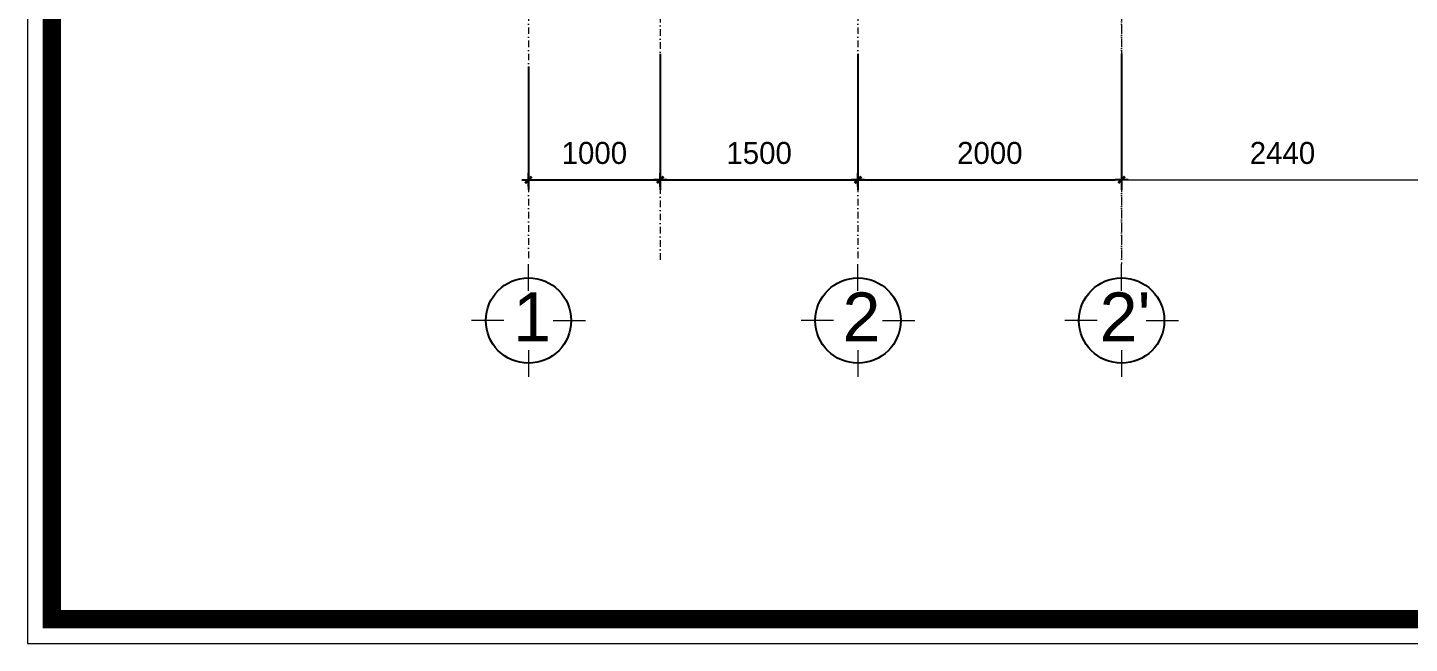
# Model space of a CAD drawing. Header units: millimetres. Extents: x 615730 to 2792744, y 139412 to 597571.
# Drawn here: x 1315871 to 1326353, y 256184 to 260859 of the extents above; entities that cross this region are included whole.
import ezdxf
from ezdxf.enums import TextEntityAlignment as Align

# ---------------------------------------------------------------- set-up
doc = ezdxf.new("R2010")
doc.units = ezdxf.units.MM
doc.header["$MEASUREMENT"] = 0
doc.header["$PDMODE"] = 34
doc.linetypes.add('DASHDOT', pattern=[1, 0.5, -0.25, 0, -0.25])
doc.layers.get('0').update_dxf_attribs({"lineweight": 5})
for name, color, linetype, lineweight in [('0.1(9)', 9, 'Continuous', 13), ('thay', 7, 'Continuous', 15), ('TIM TRUC', 149, 'DASHDOT', 9), ('VLIEU', 250, 'Continuous', 9)]:
    doc.layers.add(name, color=color, linetype=linetype, lineweight=lineweight)
for name, color, linetype in [('H', 252, 'Continuous'), ('netthay', 3, 'Continuous'), ('TEXT', 2, 'Continuous'), ('VL', 155, 'Continuous')]:
    doc.layers.add(name, color=color, linetype=linetype)
doc.styles.add('H280', font='', dxfattribs={"height": 200})
doc.styles.add('KT OZON', font='', dxfattribs={"height": 200})
doc.styles.add('VNI-AVO', font='vni-roms.shx')
doc.styles.get('H280').set_extended_font_data('VNI-Avo')
doc.styles.get('KT OZON').set_extended_font_data('VNI-Helve')
doc.dimstyles.new('1-50b', dxfattribs={"dimtxt": 167, "dimasz": 50, "dimexe": 75, "dimexo": 150, "dimgap": 120, "dimtad": 1, "dimdec": 0, "dimzin": 12, "dimtxsty": 'VNI-AVO', "dimblk": ']', "dimcen": 0, "dimdle": 50, "dimclrd": 252, "dimclre": 252, "dimclrt": 2, "dimadec": 0, "dimazin": 0, "dimtfac": 1, "dimtdec": 0, "dimtix": 1, "dimtmove": 2, "dimatfit": 0, "dimldrblk": 'OPEN90', "dimfxl": 1, "dimlwd": -1, "dimlwe": -1, "dimarcsym": 0})

# ---------------------------------------------------------------- blocks, each defined once
blk = doc.blocks.new('TRUC 1')
at = {"ltscale": 50}
blk.add_circle((0, -9525), 8572, dxfattribs=at)
at = {"layer": '0.1(9)', "ltscale": 50}
for p, q in [((0, -3572), (0, 1782)), ((-4942, -9525), (-11427, -9525)), ((4942, -9525), (11427, -9525)), ((0, -15478), (0, -20832))]:
    blk.add_line(p, q, dxfattribs=at)
at = {"layer": 'TEXT', "ltscale": 50, "style": 'H280'}
blk.add_attdef('1', text='', height=10478, dxfattribs=at).set_placement((-214, -4892), align=Align.CENTER)
blk = doc.blocks.new(']')
for p, q in [((1, 0), (-1, 0)), ((0, 1), (0, -1))]:
    blk.add_line(p, q)
at = {"color": 9, "const_width": 0.4}
blk.add_lwpolyline([(-0.51, -0.51), (0.51, 0.51)], dxfattribs=at)
blk = doc.blocks.new('*D2715')
at = {"layer": 'DEFPOINTS', "color": 0, "ltscale": 10, "transparency": 16777216}
for p in [(1319670, 260714, -12), (1320670, 260714), (1320670, 259703)]:
    blk.add_point(p, dxfattribs=at)
at = {"layer": 'VL', "color": 252, "ltscale": 10, "transparency": 16777216}
for p, q in [((1319670, 260564), (1319670, 259628)), ((1320670, 260564), (1320670, 259628)), ((1319720, 259703), (1320620, 259703))]:
    blk.add_line(p, q, dxfattribs=at)
at = {"layer": 'VL', "color": 252, "ltscale": 10, "transparency": 16777216, "xscale": 50, "yscale": 50, "zscale": 50, "rotation": 180}
blk.add_blockref(']', (1319670, 259703), dxfattribs=at)
at = {"layer": 'VL', "color": 252, "ltscale": 10, "transparency": 16777216, "xscale": 50, "yscale": 50, "zscale": 50}
blk.add_blockref(']', (1320670, 259703), dxfattribs=at)
at = {"layer": 'VL', "color": 2, "ltscale": 10, "transparency": 16777216, "insert": (1320170, 259906), "char_height": 167, "attachment_point": 5, "style": 'VNI-AVO'}
blk.add_mtext('1000', dxfattribs=at)
blk = doc.blocks.new('_Open90')
at = {"color": 0, "linetype": 'ByBlock', "lineweight": -2}
for p, q in [((0, 0), (-1, 0)), ((-0.5, 0.5), (0, 0)), ((0, 0), (-0.5, -0.5))]:
    blk.add_line(p, q, dxfattribs=at)
blk = doc.blocks.new('*D2716')
at = {"layer": 'DEFPOINTS', "color": 0, "ltscale": 10, "transparency": 16777216}
for p in [(1320670, 260809), (1322170, 260809), (1322170, 259703)]:
    blk.add_point(p, dxfattribs=at)
at = {"layer": 'VL', "color": 252, "ltscale": 10, "transparency": 16777216}
for p, q in [((1320670, 260659), (1320670, 259628)), ((1322170, 260659), (1322170, 259628)), ((1320720, 259703), (1322120, 259703))]:
    blk.add_line(p, q, dxfattribs=at)
at = {"layer": 'VL', "color": 252, "ltscale": 10, "transparency": 16777216, "xscale": 50, "yscale": 50, "zscale": 50, "rotation": 180}
blk.add_blockref(']', (1320670, 259703), dxfattribs=at)
at = {"layer": 'VL', "color": 252, "ltscale": 10, "transparency": 16777216, "xscale": 50, "yscale": 50, "zscale": 50}
blk.add_blockref(']', (1322170, 259703), dxfattribs=at)
at = {"layer": 'VL', "color": 2, "ltscale": 10, "transparency": 16777216, "insert": (1321420, 259906), "char_height": 167, "attachment_point": 5, "style": 'VNI-AVO'}
blk.add_mtext('1500', dxfattribs=at)
blk = doc.blocks.new('*D2717')
at = {"layer": 'DEFPOINTS', "color": 0, "ltscale": 10, "transparency": 16777216}
for p in [(1322170, 260809), (1324170, 260809), (1324170, 259703)]:
    blk.add_point(p, dxfattribs=at)
at = {"layer": 'VL', "color": 252, "ltscale": 10, "transparency": 16777216}
for p, q in [((1322170, 260659), (1322170, 259628)), ((1324170, 260659), (1324170, 259628)), ((1322220, 259703), (1324120, 259703))]:
    blk.add_line(p, q, dxfattribs=at)
at = {"layer": 'VL', "color": 252, "ltscale": 10, "transparency": 16777216, "xscale": 50, "yscale": 50, "zscale": 50, "rotation": 180}
blk.add_blockref(']', (1322170, 259703), dxfattribs=at)
at = {"layer": 'VL', "color": 252, "ltscale": 10, "transparency": 16777216, "xscale": 50, "yscale": 50, "zscale": 50}
blk.add_blockref(']', (1324170, 259703), dxfattribs=at)
at = {"layer": 'VL', "color": 2, "ltscale": 10, "transparency": 16777216, "insert": (1323170, 259906), "char_height": 167, "attachment_point": 5, "style": 'VNI-AVO'}
blk.add_mtext('2000', dxfattribs=at)
blk = doc.blocks.new('*D2739')
at = {"layer": 'DEFPOINTS', "color": 0, "ltscale": 10, "transparency": 16777216}
for p in [(1324170, 260809), (1326610, 260809), (1326610, 259703)]:
    blk.add_point(p, dxfattribs=at)
at = {"layer": 'VLIEU', "color": 252, "ltscale": 10, "transparency": 16777216}
for p, q in [((1324170, 260659), (1324170, 259628)), ((1326610, 260659), (1326610, 259628)), ((1324220, 259703), (1326560, 259703))]:
    blk.add_line(p, q, dxfattribs=at)
at = {"layer": 'VLIEU', "color": 252, "ltscale": 10, "transparency": 16777216, "xscale": 50, "yscale": 50, "zscale": 50, "rotation": 180}
blk.add_blockref(']', (1324170, 259703), dxfattribs=at)
at = {"layer": 'VLIEU', "color": 252, "ltscale": 10, "transparency": 16777216, "xscale": 50, "yscale": 50, "zscale": 50}
blk.add_blockref(']', (1326610, 259703), dxfattribs=at)
at = {"layer": 'VLIEU', "color": 2, "ltscale": 10, "transparency": 16777216, "insert": (1325390, 259906), "char_height": 167, "attachment_point": 5, "style": 'VNI-AVO'}
blk.add_mtext('2440', dxfattribs=at)

msp = doc.modelspace()

# ---------------------------------------------------------------- linework, layer by layer
at = {"layer": 'H', "const_width": 138.2}
msp.add_lwpolyline([(1316055.1, 256367.8), (1343058, 256367.8), (1343058, 275352.8), (1316055.1, 275352.8)], close=True, dxfattribs=at)
at = {"layer": 'thay', "linetype": 'Continuous'}
msp.add_lwpolyline([(1315870.8, 256183.5), (1343242.3, 256183.5), (1343242.3, 275537.1), (1315870.8, 275537.1)], close=True, dxfattribs=at)
at = {"layer": 'TIM TRUC', "ltscale": 100}
for p, q in [((1319670.4, 273573.3), (1319670.4, 259062, -13.1)), ((1322169.9, 273573.3), (1322169.9, 259062)), ((1324169.9, 273573.3), (1324169.9, 259062)), ((1320669.9, 272458.8), (1320669.9, 259062)), ((1324169.9, 265180.8), (1324169.9, 259062))]:
    msp.add_line(p, q, dxfattribs=at)

# ---------------------------------------------------------------- block references
at = {"layer": 'netthay', "lineweight": -2, "ltscale": 10}
ref = msp.add_blockref('TRUC 1', (1319670.4, 258274.9, -13.1), dxfattribs=dict(at, xscale=0.03778148023411632, yscale=0.03778148023411632, zscale=0.03778148023411632, rotation=180))
ref.add_attrib('1', '1', dxfattribs={"layer": 'TEXT', "color": 3, "ltscale": 50, "height": 370.2, "style": 'KT OZON'}).set_placement((1319697, 258477.9, -13.1), align=Align.CENTER)
ref = msp.add_blockref('TRUC 1', (1322169.9, 258274.9), dxfattribs=dict(at, xscale=0.03778148023411632, yscale=0.03778148023411632, zscale=0.03778148023411632, rotation=180))
ref.add_attrib('1', '2', dxfattribs={"layer": 'TEXT', "color": 3, "ltscale": 50, "height": 370.2, "style": 'KT OZON'}).set_placement((1322196.6, 258477.9), align=Align.CENTER)
ref = msp.add_blockref('TRUC 1', (1324169.9, 258274.9, -13.1), dxfattribs=dict(at, xscale=0.03778148023411632, yscale=0.03778148023411632, zscale=0.03778148023411632, rotation=180))
ref.add_attrib('1', "2'", dxfattribs={"layer": 'TEXT', "color": 3, "ltscale": 50, "height": 370.15, "style": 'KT OZON'}).set_placement((1324196.6, 258477.9, -13.1), align=Align.CENTER)

# ---------------------------------------------------------------- dimensions: what is measured, and where the dimension line sits
at = {"layer": 'VL', "ltscale": 10}
for base, p1, p2, picture, middle in [((1322169.9, 259703), (1320669.9, 260808.8), (1322169.9, 260808.8), '*D2716', (1321419.9, 259906.5)), ((1324169.9, 259703), (1322169.9, 260808.8), (1324169.9, 260808.8), '*D2717', (1323169.9, 259906.5)), ((1320669.9026, 259702.9768), (1319670.3725, 260713.707, -12.3959), (1320669.9026, 260713.707), '*D2715', (1320170.1375, 259906.4768))]:
    dim = msp.add_linear_dim(base=base, p1=p1, p2=p2, dimstyle='1-50b', override={"dimfxl": 150, "dimarcsym": 1}, dxfattribs=at)
    dim.commit()
    dim.dimension.update_dxf_attribs({"geometry": picture, "text_midpoint": middle})
at = {"layer": 'VLIEU', "ltscale": 10}
dim = msp.add_linear_dim(base=(1326609.9, 259703), p1=(1324169.9, 260808.8), p2=(1326609.9, 260808.8), dimstyle='1-50b', override={"dimfxl": 2}, dxfattribs=at)
dim.commit()
dim.dimension.update_dxf_attribs({"geometry": '*D2739', "text_midpoint": (1325389.9, 259906.5)})

doc.saveas('drawing.dxf')
